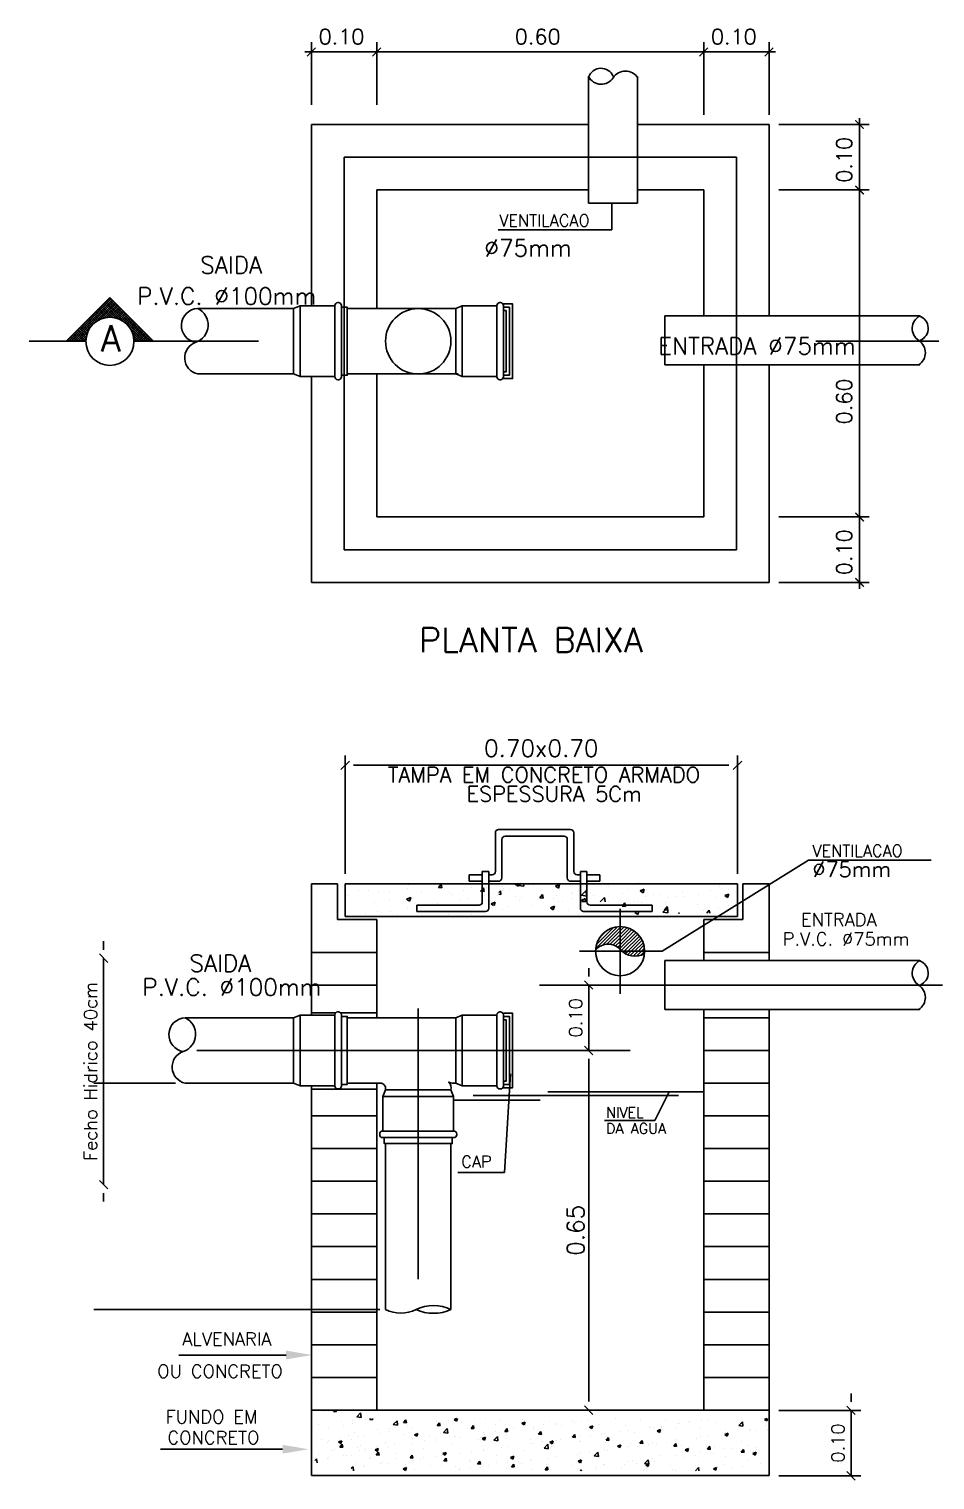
# Model space of a CAD drawing. Header units: millimetres. Extents: x -1292 to 2253, y 326 to 453.
# Drawn here: x 2216.231 to 2217.617, y 365.489 to 367.708 of the extents above; entities that cross this region are included whole.
import ezdxf
from ezdxf.enums import TextEntityAlignment as Align

# ---------------------------------------------------------------- set-up
doc = ezdxf.new("R2010")
doc.units = ezdxf.units.MM
doc.header["$LTSCALE"] = 0.5
doc.linetypes.add('CENTER2', pattern=[28.575, 19.05, -3.175, 3.175, -3.175])
doc.linetypes.add('HIDDEN', pattern=[9.525, 6.35, -3.175])
for name, color, linetype in [('A-LAYOUT', 7, 'Continuous'), ('DETALLHES_CAIXAS', 6, 'Continuous'), ('TXT_1', 2, 'Continuous'), ('TXT_2', 6, 'Continuous')]:
    doc.layers.add(name, color=color, linetype=linetype)
doc.styles.add('ADITIVOCAD', font='ROMANS.shx')
doc.styles.add('ROMANS', font='romans')

# ---------------------------------------------------------------- blocks, each defined once
blk = doc.blocks.new('*X19')
at = {"color": 0}
for p, q in [((189.809, 137.783), (190.139, 138.114)), ((189.823, 137.85), (190.072, 138.1)), ((189.872, 137.952), (189.97, 138.051)), ((189.912, 137.834), (190.181, 138.103)), ((189.98, 137.849), (190.181, 138.05)), ((190.031, 137.847), (190.181, 137.997)), ((190.181, 138.103), (190.194, 138.116)), ((190.181, 138.05), (190.242, 138.111)), ((190.181, 137.997), (190.286, 138.101)), ((190.181, 137.944), (190.325, 138.087)), ((190.181, 137.891), (190.361, 138.07)), ((190.181, 137.838), (190.394, 138.05)), ((190.181, 137.785), (190.424, 138.027)), ((190.198, 137.749), (190.451, 138.001)), ((190.074, 137.837), (190.181, 137.944)), ((190.112, 137.821), (190.181, 137.891)), ((190.144, 137.801), (190.181, 137.838)), ((190.173, 137.776), (190.181, 137.785)), ((190.244, 137.741), (190.476, 137.973)), ((190.297, 137.741), (190.498, 137.942)), ((190.35, 137.741), (190.517, 137.908)), ((190.403, 137.741), (190.533, 137.871)), ((190.456, 137.741), (190.545, 137.831)), ((190.509, 137.741), (190.554, 137.786)), ((190.227, 137.724), (190.244, 137.741)), ((190.259, 137.703), (190.297, 137.741)), ((190.295, 137.686), (190.35, 137.741)), ((190.335, 137.673), (190.403, 137.741)), ((190.38, 137.665), (190.456, 137.741)), ((190.433, 137.665), (190.509, 137.741)), ((190.5, 137.679), (190.556, 137.735))]:
    blk.add_line(p, q, dxfattribs=at)
blk = doc.blocks.new('*X20')
at = {"color": 0}
for p, q in [((101.59, 65.457), (101.923, 65.79)), ((101.608, 65.457), (101.932, 65.781)), ((102.251, 65.457), (101.919, 65.789)), ((101.626, 65.457), (101.941, 65.772)), ((101.643, 65.457), (101.95, 65.763)), ((101.661, 65.457), (101.958, 65.755)), ((101.851, 65.627), (101.804, 65.674)), ((101.864, 65.632), (101.813, 65.683)), ((101.878, 65.636), (101.822, 65.692)), ((101.892, 65.639), (101.831, 65.701)), ((101.908, 65.641), (101.84, 65.709)), ((101.847, 65.626), (101.967, 65.746)), ((101.925, 65.641), (101.848, 65.718)), ((101.944, 65.64), (101.857, 65.727)), ((101.966, 65.636), (101.866, 65.736)), ((101.874, 65.635), (101.976, 65.737)), ((101.993, 65.627), (101.875, 65.745)), ((102.035, 65.602), (101.884, 65.754)), ((102.198, 65.457), (101.893, 65.762)), ((101.897, 65.64), (101.985, 65.728)), ((102.216, 65.457), (101.901, 65.771)), ((102.233, 65.457), (101.91, 65.78)), ((101.916, 65.641), (101.994, 65.719)), ((101.933, 65.641), (102.003, 65.71)), ((101.949, 65.639), (102.011, 65.702)), ((101.964, 65.636), (102.02, 65.693)), ((101.978, 65.633), (102.029, 65.684)), ((101.991, 65.628), (102.038, 65.675)), ((101.744, 65.505), (101.689, 65.559)), ((101.748, 65.518), (101.698, 65.568)), ((101.753, 65.531), (101.707, 65.577)), ((101.759, 65.543), (101.716, 65.586)), ((101.765, 65.554), (101.725, 65.594)), ((101.772, 65.565), (101.733, 65.603)), ((101.78, 65.575), (101.742, 65.612)), ((101.788, 65.584), (101.751, 65.621)), ((101.797, 65.593), (101.76, 65.63)), ((101.807, 65.601), (101.769, 65.639)), ((101.817, 65.609), (101.778, 65.648)), ((101.827, 65.615), (101.787, 65.656)), ((101.839, 65.622), (101.795, 65.665)), ((102.003, 65.622), (102.047, 65.666)), ((102.015, 65.616), (102.056, 65.657)), ((102.025, 65.609), (102.065, 65.649)), ((102.036, 65.602), (102.073, 65.64)), ((102.045, 65.594), (102.082, 65.631)), ((102.054, 65.585), (102.091, 65.622)), ((102.062, 65.576), (102.1, 65.613)), ((102.18, 65.457), (102.067, 65.571)), ((102.07, 65.566), (102.109, 65.604)), ((102.077, 65.555), (102.118, 65.595)), ((102.084, 65.544), (102.126, 65.587)), ((102.09, 65.532), (102.135, 65.578)), ((102.095, 65.52), (102.144, 65.569)), ((102.099, 65.506), (102.153, 65.56)), ((101.597, 65.457), (101.592, 65.462)), ((101.615, 65.457), (101.601, 65.471)), ((101.632, 65.457), (101.61, 65.48)), ((101.65, 65.457), (101.619, 65.488)), ((101.668, 65.457), (101.627, 65.497)), ((101.685, 65.457), (101.636, 65.506)), ((101.703, 65.457), (101.645, 65.515)), ((101.721, 65.457), (101.654, 65.524)), ((101.737, 65.458), (101.663, 65.533)), ((101.738, 65.475), (101.672, 65.541)), ((101.679, 65.457), (101.753, 65.531)), ((101.74, 65.49), (101.68, 65.55)), ((101.696, 65.457), (101.744, 65.504)), ((101.714, 65.457), (101.739, 65.482)), ((101.732, 65.457), (101.737, 65.463)), ((102.163, 65.457), (102.092, 65.528)), ((102.145, 65.457), (102.1, 65.502)), ((102.102, 65.492), (102.162, 65.551)), ((102.127, 65.457), (102.104, 65.48)), ((102.105, 65.477), (102.171, 65.542)), ((102.106, 65.46), (102.179, 65.534)), ((102.109, 65.457), (102.106, 65.461)), ((102.121, 65.457), (102.188, 65.525)), ((102.138, 65.457), (102.197, 65.516)), ((102.156, 65.457), (102.206, 65.507)), ((102.174, 65.457), (102.215, 65.498)), ((102.191, 65.457), (102.224, 65.489)), ((102.209, 65.457), (102.232, 65.481)), ((102.227, 65.457), (102.241, 65.472)), ((102.244, 65.457), (102.25, 65.463))]:
    blk.add_line(p, q, dxfattribs=at)

msp = doc.modelspace()

# ---------------------------------------------------------------- linework, layer by layer
at = {"layer": 'A-LAYOUT', "linetype": 'ByBlock'}
for p, q in [((2216.663, 367.5918), (2216.663, 367.6878)), ((2216.763, 367.5918), (2216.763, 367.6878)), ((2216.763, 367.5918), (2216.763, 367.6878)), ((2217.263, 367.5768), (2217.263, 367.6878)), ((2217.263, 367.5768), (2217.263, 367.6878)), ((2217.363, 367.5768), (2217.363, 367.6878)), ((2216.653, 367.6728), (2216.773, 367.6728)), ((2216.753, 367.6728), (2217.273, 367.6728)), ((2217.253, 367.6728), (2217.373, 367.6728)), ((2217.378, 367.5618), (2217.5163, 367.5618)), ((2217.5013, 367.4518), (2217.5013, 367.5718)), ((2217.378, 367.4618), (2217.5163, 367.4618)), ((2217.378, 367.4618), (2217.5163, 367.4618)), ((2217.5013, 366.9518), (2217.5013, 367.4718)), ((2217.378, 366.9618), (2217.5163, 366.9618)), ((2217.378, 366.9618), (2217.5163, 366.9618)), ((2217.5013, 366.8518), (2217.5013, 366.9718)), ((2217.378, 366.8618), (2217.5163, 366.8618)), ((2216.7146, 366.4161), (2216.7146, 366.5971)), ((2217.3146, 366.4161), (2217.3146, 366.5971)), ((2216.7211, 366.5886), (2216.7081, 366.5756)), ((2216.7276, 366.5821), (2217.3016, 366.5821)), ((2217.3081, 366.5756), (2217.3211, 366.5886)), ((2216.3453, 366.3001), (2216.3453, 366.3131)), ((2216.3388, 366.2936), (2216.3518, 366.2806)), ((2216.3453, 365.9409), (2216.3453, 366.2871)), ((2217.0872, 366.2591), (2217.0872, 366.2721)), ((2217.1174, 366.2461), (2217.0722, 366.2461)), ((2217.0807, 366.2526), (2217.0937, 366.2396)), ((2217.0872, 366.1461), (2217.0872, 366.2461)), ((2217.0937, 366.1396), (2217.0807, 366.1526)), ((2217.0937, 366.1396), (2217.0807, 366.1526)), ((2217.0751, 366.1461), (2217.1022, 366.1461)), ((2217.0751, 366.1461), (2217.1022, 366.1461)), ((2217.0872, 366.1331), (2217.0872, 365.6091)), ((2217.0872, 366.1331), (2217.0872, 366.1201)), ((2216.4551, 366.0961), (2216.3303, 366.0961)), ((2216.3518, 365.9344), (2216.3388, 365.9474)), ((2216.3453, 365.9279), (2216.3453, 365.9149)), ((2216.7676, 365.7498), (2216.3303, 365.7498)), ((2217.4883, 365.6088), (2217.4883, 365.6218)), ((2217.0807, 365.6026), (2217.0937, 365.5896)), ((2217.4818, 365.6023), (2217.4948, 365.5893)), ((2217.0858, 365.5961), (2217.1022, 365.5961)), ((2217.3777, 365.5958), (2217.5033, 365.5958)), ((2217.4883, 365.4958), (2217.4883, 365.5958)), ((2217.3777, 365.4958), (2217.5033, 365.4958)), ((2217.4948, 365.4893), (2217.4818, 365.5023))]:
    msp.add_line(p, q, dxfattribs=at)
at = {"layer": 'A-LAYOUT'}
for p, q in [((2216.663, 367.6728), (2216.763, 367.6728)), ((2217.087, 367.4417), (2217.087, 367.6351)), ((2217.162, 367.4417), (2217.162, 367.6351)), ((2217.162, 367.4417), (2217.087, 367.4417)), ((2217.1225, 367.4417), (2217.1225, 367.4009)), ((2216.9486, 367.4008), (2217.1225, 367.4009)), ((2216.6459, 367.2845), (2216.6459, 367.1765)), ((2216.8938, 367.2845), (2216.8938, 367.1765)), ((2217.2035, 367.2693), (2217.5935, 367.2693)), ((2217.2035, 367.1943), (2217.2035, 367.2693)), ((2217.2035, 367.1943), (2217.5935, 367.1943)), ((2216.9444, 366.4787), (2216.9444, 366.4198)), ((2216.9494, 366.4837), (2217.0594, 366.4837)), ((2216.9544, 366.4687), (2216.9544, 366.4098)), ((2216.9594, 366.4737), (2217.0494, 366.4737)), ((2217.0544, 366.4687), (2217.0544, 366.4098)), ((2217.0644, 366.4787), (2217.0644, 366.4198)), ((2216.9244, 366.4198), (2216.9344, 366.4198)), ((2216.9244, 366.3735), (2216.9244, 366.4198)), ((2216.9344, 366.3635), (2216.9344, 366.4198)), ((2217.0744, 366.4198), (2217.0844, 366.4198)), ((2217.0744, 366.3635), (2217.0744, 366.4198)), ((2217.0844, 366.3735), (2217.0844, 366.4198)), ((2217.4235, 366.4371), (2217.1995, 366.2979)), ((2217.4235, 366.4371), (2217.611, 366.4371)), ((2216.7269, 366.4003), (2216.7269, 366.4003)), ((2216.7982, 366.4005), (2216.7982, 366.4005)), ((2216.8025, 366.3997), (2216.8025, 366.3997)), ((2216.8123, 366.3991), (2216.8123, 366.3991)), ((2216.8573, 366.3954), (2216.8617, 366.4005)), ((2216.8603, 366.397), (2216.8603, 366.397)), ((2216.8627, 366.3949), (2216.8617, 366.4005)), ((2216.9044, 366.4148), (2216.9244, 366.4148)), ((2216.9044, 366.4148), (2216.9044, 366.4048)), ((2216.9044, 366.4048), (2216.9244, 366.4048)), ((2216.9344, 366.4148), (2216.9394, 366.4148)), ((2216.9344, 366.4048), (2216.9494, 366.4048)), ((2216.9556, 366.3963), (2216.9556, 366.3963)), ((2216.9747, 366.4003), (2216.9782, 366.4016)), ((2216.9747, 366.4003), (2216.9792, 366.3973)), ((2216.9792, 366.3973), (2216.9807, 366.4016)), ((2216.9799, 366.3984), (2216.9831, 366.4016)), ((2216.9799, 366.3984), (2216.9879, 366.3971)), ((2216.9879, 366.3971), (2216.9874, 366.4016)), ((2217.0021, 366.3976), (2217.0021, 366.3976)), ((2217.0364, 366.3973), (2217.0427, 366.3997)), ((2217.0364, 366.3973), (2217.0409, 366.3942)), ((2217.0409, 366.3942), (2217.0427, 366.3997)), ((2217.0594, 366.4048), (2217.0744, 366.4048)), ((2217.0694, 366.4148), (2217.0744, 366.4148)), ((2217.1806, 366.4011), (2217.0799, 366.4011)), ((2217.0837, 366.4018), (2217.0837, 366.4018)), ((2217.0844, 366.4148), (2217.1044, 366.4148)), ((2217.0844, 366.4048), (2217.1044, 366.4048)), ((2217.1044, 366.4148), (2217.1044, 366.4048)), ((2217.1063, 366.4047), (2217.1063, 366.4047)), ((2217.1172, 366.3964), (2217.1172, 366.3964)), ((2217.164, 366.4031), (2217.164, 366.4031)), ((2217.1991, 366.4008), (2217.1991, 366.4008)), ((2217.287, 366.3962), (2217.287, 366.3962)), ((2216.719, 366.3824), (2216.719, 366.3824)), ((2216.7352, 366.391), (2216.7352, 366.391)), ((2216.75, 366.3907), (2216.75, 366.3907)), ((2216.7652, 366.3888), (2216.7652, 366.3888)), ((2216.7826, 366.3753), (2216.7826, 366.3753)), ((2216.7832, 366.389), (2216.7832, 366.389)), ((2216.8086, 366.3774), (2216.8149, 366.3798)), ((2216.8086, 366.3774), (2216.8131, 366.3744)), ((2216.8106, 366.3945), (2216.8106, 366.3945)), ((2216.8131, 366.3744), (2216.8149, 366.3798)), ((2216.8167, 366.3797), (2216.8167, 366.3797)), ((2216.8312, 366.387), (2216.8312, 366.387)), ((2216.8573, 366.3954), (2216.8627, 366.3949)), ((2216.8735, 366.3872), (2216.8735, 366.3872)), ((2216.8793, 366.3849), (2216.8793, 366.3849)), ((2216.8894, 366.3772), (2216.8894, 366.3772)), ((2216.896, 366.3902), (2216.896, 366.3902)), ((2216.9025, 366.3777), (2216.9025, 366.3777)), ((2216.9084, 366.395), (2216.9084, 366.395)), ((2216.9219, 366.3897), (2216.9262, 366.3949)), ((2216.9219, 366.3897), (2216.9273, 366.3892)), ((2216.9273, 366.3892), (2216.9262, 366.3949)), ((2216.9273, 366.3829), (2216.9273, 366.3829)), ((2216.9301, 366.3947), (2216.9301, 366.3947)), ((2216.9419, 366.3862), (2216.9419, 366.3862)), ((2216.948, 366.3834), (2216.948, 366.3834)), ((2216.9497, 366.3876), (2216.952, 366.3903)), ((2216.9497, 366.385), (2216.953, 366.3847)), ((2216.953, 366.3847), (2216.952, 366.3903)), ((2216.9559, 366.3913), (2216.9559, 366.3913)), ((2216.9564, 366.393), (2216.9564, 366.393)), ((2216.9656, 366.392), (2216.9656, 366.392)), ((2216.9754, 366.3809), (2216.9754, 366.3809)), ((2216.9811, 366.3752), (2216.9811, 366.3752)), ((2216.9846, 366.3799), (2216.9846, 366.3799)), ((2217.0122, 366.3795), (2217.0165, 366.3847)), ((2217.0122, 366.3795), (2217.0176, 366.3791)), ((2217.0137, 366.39), (2217.0137, 366.39)), ((2217.0176, 366.379), (2217.0165, 366.3847)), ((2217.0327, 366.3779), (2217.0327, 366.3779)), ((2217.0379, 366.3827), (2217.0379, 366.3827)), ((2217.0421, 366.3901), (2217.0421, 366.3901)), ((2217.0605, 366.3857), (2217.0605, 366.3857)), ((2217.0611, 366.378), (2217.0611, 366.378)), ((2217.0617, 366.388), (2217.0617, 366.388)), ((2217.0718, 366.3906), (2217.0718, 366.3906)), ((2217.0743, 366.3731), (2217.078, 366.3775)), ((2217.076, 366.3835), (2217.083, 366.3908)), ((2217.076, 366.3835), (2217.084, 366.3822)), ((2217.0767, 366.3739), (2217.0811, 366.379)), ((2217.0788, 366.3731), (2217.078, 366.3775)), ((2217.0807, 366.3759), (2217.0807, 366.3759)), ((2217.0821, 366.3734), (2217.0811, 366.379)), ((2217.084, 366.3822), (2217.083, 366.3908)), ((2217.0901, 366.3881), (2217.0901, 366.3881)), ((2217.0941, 366.3828), (2217.0941, 366.3828)), ((2217.1048, 366.3731), (2217.1114, 366.38)), ((2217.1091, 366.376), (2217.1091, 366.376)), ((2217.1122, 366.3731), (2217.1114, 366.38)), ((2217.1382, 366.386), (2217.1382, 366.386)), ((2217.1466, 366.3918), (2217.1466, 366.3918)), ((2217.1572, 366.3739), (2217.1572, 366.3739)), ((2217.1658, 366.39), (2217.1721, 366.3925)), ((2217.1658, 366.39), (2217.1702, 366.387)), ((2217.1702, 366.387), (2217.1721, 366.3925)), ((2217.1735, 366.3812), (2217.1735, 366.3812)), ((2217.1862, 366.384), (2217.1862, 366.384)), ((2217.196, 366.3842), (2217.196, 366.3842)), ((2217.2091, 366.3795), (2217.2091, 366.3795)), ((2217.2207, 366.3811), (2217.2207, 366.3811)), ((2217.2301, 366.3887), (2217.2301, 366.3887)), ((2217.2343, 366.382), (2217.2343, 366.382)), ((2217.2545, 366.3853), (2217.2545, 366.3853)), ((2217.2731, 366.3901), (2217.2731, 366.3901)), ((2217.2823, 366.3799), (2217.2823, 366.3799)), ((2217.2951, 366.3828), (2217.3014, 366.3853)), ((2217.2951, 366.3828), (2217.2996, 366.3798)), ((2217.2996, 366.3798), (2217.3014, 366.3852)), ((2217.3013, 366.392), (2217.3013, 366.392)), ((2216.7179, 366.3525), (2216.7179, 366.3525)), ((2216.7463, 366.3553), (2216.7463, 366.3553)), ((2216.7601, 366.3723), (2216.7601, 366.3723)), ((2216.7641, 366.3588), (2216.7641, 366.3588)), ((2216.7844, 366.3592), (2216.7844, 366.3592)), ((2216.7944, 366.3533), (2216.7944, 366.3533)), ((2216.8095, 366.3646), (2216.8095, 366.3646)), ((2216.8244, 366.3585), (2216.8244, 366.3685)), ((2216.8244, 366.3685), (2216.9194, 366.3685)), ((2216.8244, 366.3585), (2216.9294, 366.3585)), ((2216.8369, 366.3682), (2216.8369, 366.3682)), ((2216.8498, 366.3517), (2216.8498, 366.3517)), ((2216.8563, 366.3713), (2216.8563, 366.3713)), ((2216.8724, 366.3547), (2216.8724, 366.3547)), ((2216.9065, 366.3592), (2216.9065, 366.3592)), ((2216.9081, 366.3546), (2216.9081, 366.3546)), ((2216.9379, 366.3702), (2216.9442, 366.3726)), ((2216.9379, 366.3702), (2216.9413, 366.3679)), ((2216.9427, 366.3679), (2216.9442, 366.3726)), ((2216.9548, 366.3613), (2216.9548, 366.3613)), ((2216.9633, 366.3667), (2216.9633, 366.3667)), ((2217.001, 366.3676), (2217.001, 366.3676)), ((2217.0285, 366.3641), (2217.0348, 366.3665)), ((2217.0285, 366.3641), (2217.0329, 366.3611)), ((2217.0329, 366.3611), (2217.0348, 366.3665)), ((2217.0416, 366.3738), (2217.0416, 366.3738)), ((2217.0465, 366.3734), (2217.0465, 366.3734)), ((2217.0568, 366.3606), (2217.0568, 366.3606)), ((2217.0709, 366.3547), (2217.0709, 366.3547)), ((2217.0767, 366.3739), (2217.0821, 366.3734)), ((2217.0794, 366.3585), (2217.1844, 366.3585)), ((2217.0894, 366.3685), (2217.1844, 366.3685)), ((2217.1167, 366.3737), (2217.1167, 366.3737)), ((2217.1382, 366.3667), (2217.1425, 366.3719)), ((2217.1382, 366.3667), (2217.1435, 366.3663)), ((2217.1383, 366.3565), (2217.1383, 366.3565)), ((2217.1436, 366.3662), (2217.1425, 366.3719)), ((2217.1578, 366.3569), (2217.1633, 366.359)), ((2217.1578, 366.3569), (2217.1623, 366.3539)), ((2217.1623, 366.3538), (2217.164, 366.359)), ((2217.1629, 366.3732), (2217.1629, 366.3732)), ((2217.1682, 366.3721), (2217.1682, 366.3721)), ((2217.1844, 366.3585), (2217.1844, 366.3685)), ((2217.2004, 366.3578), (2217.2074, 366.3651)), ((2217.2004, 366.3578), (2217.2084, 366.3566)), ((2217.2027, 366.3611), (2217.2071, 366.3662)), ((2217.2027, 366.3611), (2217.2081, 366.3606)), ((2217.2052, 366.3719), (2217.2052, 366.3719)), ((2217.2081, 366.3606), (2217.2071, 366.3662)), ((2217.2084, 366.3566), (2217.2074, 366.3651)), ((2217.2246, 366.3558), (2217.2258, 366.3562)), ((2217.2256, 366.3558), (2217.2258, 366.3562)), ((2217.2533, 366.3699), (2217.2533, 366.3699)), ((2217.2633, 366.3607), (2217.2633, 366.3607)), ((2217.2676, 366.3558), (2217.2716, 366.3606)), ((2217.2725, 366.3558), (2217.2716, 366.3606)), ((2217.2858, 366.3636), (2217.2858, 366.3636)), ((2217.3002, 366.3621), (2217.3002, 366.3621)), ((2217.3013, 366.3678), (2217.3013, 366.3678)), ((2216.7386, 366.3505), (2216.7393, 366.3508)), ((2216.7392, 366.3505), (2216.7393, 366.3508)), ((2216.8424, 366.3513), (2216.8424, 366.3513)), ((2217.0043, 366.3516), (2217.0043, 366.3516)), ((2217.1706, 366.3511), (2217.0799, 366.3511)), ((2217.2035, 366.2836), (2217.5935, 366.2836)), ((2217.2035, 366.2086), (2217.2035, 366.2836)), ((2216.6459, 366.2001), (2216.6459, 366.0921)), ((2216.663, 366.2035), (2216.7, 366.2035)), ((2216.8938, 366.2001), (2216.8938, 366.0921)), ((2217.2035, 366.2086), (2217.5935, 366.2086)), ((2216.9583, 365.9596), (2216.9674, 366.1103)), ((2216.8804, 366.0758), (2216.7724, 366.0758)), ((2216.8804, 366.07), (2217.0131, 366.07)), ((2216.9103, 366.0774), (2217.2246, 366.0774)), ((2217.0245, 366.0829), (2217.263, 366.0829)), ((2217.1881, 366.0389), (2217.2104, 366.0829)), ((2217.1112, 366.0389), (2217.1881, 366.0389)), ((2216.7764, 366.0038), (2216.7764, 365.7501)), ((2216.8764, 365.9608), (2216.8764, 366.0038)), ((2216.8764, 365.9608), (2216.8764, 365.7501)), ((2216.887, 365.9596), (2216.9583, 365.9596)), ((2216.4605, 365.6804), (2216.6244, 365.6804)), ((2216.6812, 365.5938), (2216.6812, 365.5938)), ((2216.6898, 365.5939), (2216.6898, 365.5939)), ((2216.6967, 365.5939), (2216.698, 365.5955)), ((2216.6967, 365.5939), (2216.701, 365.5935)), ((2216.701, 365.5935), (2216.7006, 365.5955)), ((2216.7086, 365.5783), (2216.7086, 365.5783)), ((2216.7266, 365.5807), (2216.7266, 365.5807)), ((2216.7327, 365.5861), (2216.7383, 365.5919)), ((2216.7327, 365.5861), (2216.7391, 365.5851)), ((2216.7369, 365.5817), (2216.7369, 365.5817)), ((2216.7391, 365.585), (2216.7383, 365.5919)), ((2216.7455, 365.5818), (2216.7455, 365.5818)), ((2216.7523, 365.5818), (2216.7536, 365.5834)), ((2216.7523, 365.5818), (2216.7566, 365.5814)), ((2216.7566, 365.5814), (2216.7563, 365.5834)), ((2216.7883, 365.574), (2216.794, 365.5798)), ((2216.7948, 365.573), (2216.794, 365.5798)), ((2216.804, 365.5773), (2216.8074, 365.5814)), ((2216.804, 365.5773), (2216.8083, 365.5769)), ((2216.8083, 365.5769), (2216.8074, 365.5814)), ((2216.855, 365.5782), (2216.855, 365.5782)), ((2216.8556, 365.5728), (2216.8591, 365.5769)), ((2216.8599, 365.5724), (2216.8591, 365.5769)), ((2216.873, 365.5805), (2216.873, 365.5805)), ((2216.8814, 365.5818), (2216.8854, 365.5834)), ((2216.8814, 365.5818), (2216.885, 365.5794)), ((2216.885, 365.5794), (2216.8863, 365.5834)), ((2216.8923, 365.578), (2216.8923, 365.578)), ((2216.9122, 365.583), (2216.9122, 365.583)), ((2216.9287, 365.5826), (2216.9287, 365.5826)), ((2216.9506, 365.5814), (2216.9506, 365.5814)), ((2216.9849, 365.5761), (2216.9899, 365.578)), ((2216.9849, 365.5761), (2216.9884, 365.5737)), ((2216.9858, 365.582), (2216.9858, 365.582)), ((2216.9884, 365.5736), (2216.9899, 365.578)), ((2216.9891, 365.5798), (2216.9891, 365.5798)), ((2217.0275, 365.5782), (2217.0275, 365.5782)), ((2217.0356, 365.576), (2217.0356, 365.576)), ((2217.0629, 365.5796), (2217.0629, 365.5796)), ((2217.0659, 365.5765), (2217.0659, 365.5765)), ((2217.0759, 365.5791), (2217.0759, 365.5791)), ((2217.0871, 365.5806), (2217.0871, 365.5806)), ((2217.1276, 365.583), (2217.1276, 365.583)), ((2217.166, 365.5813), (2217.166, 365.5813)), ((2217.2045, 365.5797), (2217.2045, 365.5797)), ((2217.2227, 365.5753), (2217.2227, 365.5753)), ((2217.2405, 365.577), (2217.2405, 365.577)), ((2217.2429, 365.5781), (2217.2429, 365.5781)), ((2217.2591, 365.5799), (2217.2591, 365.5799)), ((2217.2709, 365.5811), (2217.2709, 365.5811)), ((2217.2814, 365.5765), (2217.2814, 365.5765)), ((2217.3167, 365.5726), (2217.3223, 365.5784)), ((2217.3231, 365.5716), (2217.3223, 365.5784)), ((2217.3558, 365.582), (2217.3593, 365.5834)), ((2217.3558, 365.582), (2217.3593, 365.5796)), ((2217.3594, 365.5796), (2217.3606, 365.5834)), ((2217.362, 365.5817), (2217.3634, 365.5834)), ((2217.362, 365.5817), (2217.3641, 365.5816)), ((2216.6733, 365.5747), (2216.6733, 365.5747)), ((2216.6889, 365.5699), (2216.6889, 365.5699)), ((2216.7117, 365.5731), (2216.7117, 365.5731)), ((2216.7202, 365.558), (2216.7202, 365.558)), ((2216.7259, 365.575), (2216.7259, 365.575)), ((2216.7289, 365.5626), (2216.7289, 365.5626)), ((2216.7349, 365.5559), (2216.7349, 365.5559)), ((2216.7446, 365.5578), (2216.7446, 365.5578)), ((2216.7642, 365.5662), (2216.7642, 365.5662)), ((2216.7674, 365.561), (2216.7674, 365.561)), ((2216.7816, 365.5629), (2216.7816, 365.5629)), ((2216.7822, 365.5686), (2216.7822, 365.5686)), ((2216.7883, 365.574), (2216.7948, 365.573)), ((2216.8058, 365.5594), (2216.8058, 365.5594)), ((2216.8095, 365.5722), (2216.8095, 365.5722)), ((2216.8179, 365.5675), (2216.8179, 365.5675)), ((2216.8179, 365.5531), (2216.8179, 365.5531)), ((2216.8209, 365.5586), (2216.8259, 365.5606)), ((2216.8209, 365.5586), (2216.8245, 365.5562)), ((2216.8245, 365.5562), (2216.8259, 365.5605)), ((2216.8442, 365.5577), (2216.8442, 365.5577)), ((2216.8553, 365.5729), (2216.8553, 365.5729)), ((2216.8556, 365.5728), (2216.8599, 365.5724)), ((2216.8599, 365.5604), (2216.8599, 365.5604)), ((2216.8652, 365.562), (2216.8708, 365.5679)), ((2216.8652, 365.562), (2216.8716, 365.561)), ((2216.8716, 365.561), (2216.8708, 365.5679)), ((2216.8813, 365.5557), (2216.8813, 365.5557)), ((2216.8827, 365.5561), (2216.8827, 365.5561)), ((2216.8914, 365.554), (2216.8914, 365.554)), ((2216.9019, 365.5676), (2216.9019, 365.5676)), ((2216.9073, 365.5682), (2216.9107, 365.5724)), ((2216.9073, 365.5682), (2216.9116, 365.5679)), ((2216.9116, 365.5679), (2216.9107, 365.5724)), ((2216.9211, 365.5545), (2216.9211, 365.5545)), ((2216.9244, 365.5529), (2216.9294, 365.5548)), ((2216.9268, 365.5617), (2216.9268, 365.5617)), ((2216.9278, 365.5586), (2216.9278, 365.5586)), ((2216.9279, 365.5504), (2216.9294, 365.5548)), ((2216.942, 365.5501), (2216.9476, 365.556)), ((2216.9439, 365.5748), (2216.9439, 365.5748)), ((2216.9448, 365.5641), (2216.9448, 365.5641)), ((2216.9484, 365.5491), (2216.9476, 365.556)), ((2216.9589, 365.5637), (2216.9624, 365.5679)), ((2216.9589, 365.5637), (2216.9632, 365.5634)), ((2216.9611, 365.559), (2216.9611, 365.559)), ((2216.9632, 365.5633), (2216.9624, 365.5679)), ((2216.9652, 365.564), (2216.9652, 365.564)), ((2216.9721, 365.5677), (2216.9721, 365.5677)), ((2217.0021, 365.5691), (2217.0021, 365.5691)), ((2217.0031, 365.5662), (2217.0031, 365.5662)), ((2217.0105, 365.5592), (2217.014, 365.5633)), ((2217.0105, 365.5592), (2217.0148, 365.5588)), ((2217.0149, 365.5588), (2217.014, 365.5633)), ((2217.0176, 365.5737), (2217.0176, 365.5737)), ((2217.0385, 365.5737), (2217.0385, 365.5737)), ((2217.0451, 365.5734), (2217.0451, 365.5734)), ((2217.0622, 365.5547), (2217.0657, 365.5588)), ((2217.0622, 365.5547), (2217.0665, 365.5543)), ((2217.0665, 365.5543), (2217.0657, 365.5588)), ((2217.075, 365.5551), (2217.075, 365.5551)), ((2217.0883, 365.5703), (2217.0934, 365.5722)), ((2217.0883, 365.5703), (2217.0919, 365.5679)), ((2217.0894, 365.5572), (2217.0894, 365.5572)), ((2217.0919, 365.5679), (2217.0934, 365.5722)), ((2217.1044, 365.5749), (2217.1044, 365.5749)), ((2217.1074, 365.5596), (2217.1074, 365.5596)), ((2217.112, 365.5602), (2217.112, 365.5602)), ((2217.1138, 365.5502), (2217.1173, 365.5543)), ((2217.1146, 365.5554), (2217.1146, 365.5554)), ((2217.1181, 365.5498), (2217.1173, 365.5543)), ((2217.1347, 365.5632), (2217.1347, 365.5632)), ((2217.1428, 365.5733), (2217.1428, 365.5733)), ((2217.1484, 365.5648), (2217.1484, 365.5648)), ((2217.1566, 365.5626), (2217.1566, 365.5626)), ((2217.1802, 365.5692), (2217.1802, 365.5692)), ((2217.1812, 365.5717), (2217.1812, 365.5717)), ((2217.1858, 365.5702), (2217.1858, 365.5702)), ((2217.1918, 365.5645), (2217.1968, 365.5665)), ((2217.1918, 365.5645), (2217.1954, 365.5621)), ((2217.1954, 365.5621), (2217.1968, 365.5665)), ((2217.1982, 365.5715), (2217.1982, 365.5715)), ((2217.1985, 365.5698), (2217.1985, 365.5698)), ((2217.2197, 365.57), (2217.2197, 365.57)), ((2217.2255, 365.5751), (2217.2255, 365.5751)), ((2217.2581, 365.5684), (2217.2581, 365.5684)), ((2217.2582, 365.5559), (2217.2582, 365.5559)), ((2217.27, 365.5551), (2217.27, 365.5551)), ((2217.2953, 365.5588), (2217.3003, 365.5607)), ((2217.2953, 365.5588), (2217.2989, 365.5564)), ((2217.2956, 365.5613), (2217.2956, 365.5613)), ((2217.2965, 365.5668), (2217.2965, 365.5668)), ((2217.2973, 365.5587), (2217.2973, 365.5587)), ((2217.2989, 365.5563), (2217.3003, 365.5607)), ((2217.3167, 365.5726), (2217.3231, 365.5716)), ((2217.3198, 365.5748), (2217.3198, 365.5748)), ((2217.3326, 365.5664), (2217.3326, 365.5664)), ((2217.335, 365.5652), (2217.335, 365.5652)), ((2217.3427, 365.5647), (2217.3427, 365.5647)), ((2217.3582, 365.5732), (2217.3582, 365.5732)), ((2217.3608, 365.567), (2217.3608, 365.567)), ((2217.3635, 365.5557), (2217.3635, 365.5557)), ((2216.4321, 365.5363), (2216.619, 365.5363)), ((2216.6782, 365.5508), (2216.6782, 365.5508)), ((2216.6881, 365.546), (2216.6881, 365.546)), ((2216.6896, 365.5499), (2216.6896, 365.5499)), ((2216.6955, 365.535), (2216.6955, 365.535)), ((2216.6977, 365.5363), (2216.6977, 365.5363)), ((2216.7047, 365.5475), (2216.7098, 365.5494)), ((2216.7047, 365.5475), (2216.7083, 365.5451)), ((2216.7067, 365.5397), (2216.7101, 365.5439)), ((2216.7067, 365.5397), (2216.711, 365.5394)), ((2216.7076, 365.5523), (2216.7076, 365.5523)), ((2216.7083, 365.5451), (2216.7098, 365.5494)), ((2216.711, 365.5393), (2216.7101, 365.5439)), ((2216.725, 365.551), (2216.725, 365.551)), ((2216.7339, 365.5387), (2216.7339, 365.5387)), ((2216.7361, 365.5347), (2216.7361, 365.5347)), ((2216.7375, 365.5422), (2216.7375, 365.5422)), ((2216.7437, 365.5339), (2216.7437, 365.5339)), ((2216.7453, 365.5378), (2216.7453, 365.5378)), ((2216.7604, 365.5354), (2216.7654, 365.5373)), ((2216.7604, 365.5354), (2216.764, 365.533)), ((2216.7623, 365.5276), (2216.7658, 365.5318)), ((2216.7633, 365.5402), (2216.7633, 365.5402)), ((2216.764, 365.533), (2216.7654, 365.5373)), ((2216.7666, 365.5273), (2216.7658, 365.5318)), ((2216.7759, 365.5459), (2216.7759, 365.5459)), ((2216.7807, 365.5389), (2216.7807, 365.5389)), ((2216.7906, 365.5438), (2216.7906, 365.5438)), ((2216.8171, 365.5435), (2216.8171, 365.5435)), ((2216.8351, 365.5373), (2216.8351, 365.5373)), ((2216.836, 365.5498), (2216.836, 365.5498)), ((2216.8541, 365.5521), (2216.8541, 365.5521)), ((2216.8545, 365.5489), (2216.8545, 365.5489)), ((2216.8639, 365.5296), (2216.8689, 365.5316)), ((2216.8674, 365.5272), (2216.8689, 365.5316)), ((2216.8771, 365.5445), (2216.8771, 365.5445)), ((2216.9079, 365.5333), (2216.9079, 365.5333)), ((2216.9191, 365.5518), (2216.9191, 365.5518)), ((2216.9244, 365.5529), (2216.9279, 365.5504)), ((2216.9259, 365.5357), (2216.9259, 365.5357)), ((2216.9269, 365.5347), (2216.9269, 365.5347)), ((2216.942, 365.5501), (2216.9484, 365.5491)), ((2216.9532, 365.5393), (2216.9532, 365.5393)), ((2216.9595, 365.5529), (2216.9595, 365.5529)), ((2216.9643, 365.5401), (2216.9643, 365.5401)), ((2216.9886, 365.5338), (2216.9886, 365.5338)), ((2216.998, 365.5512), (2216.998, 365.5512)), ((2216.9986, 365.5453), (2216.9986, 365.5453)), ((2217.0013, 365.5451), (2217.0013, 365.5451)), ((2217.0167, 365.5476), (2217.0167, 365.5476)), ((2217.0189, 365.5382), (2217.0245, 365.5441)), ((2217.0189, 365.5382), (2217.0253, 365.5372)), ((2217.0253, 365.5372), (2217.0245, 365.544)), ((2217.0278, 365.5471), (2217.0329, 365.549)), ((2217.0278, 365.5471), (2217.0314, 365.5447)), ((2217.0306, 365.541), (2217.0306, 365.541)), ((2217.0314, 365.5447), (2217.0329, 365.549)), ((2217.0364, 365.5496), (2217.0364, 365.5496)), ((2217.0376, 365.5497), (2217.0376, 365.5497)), ((2217.0439, 365.5512), (2217.0439, 365.5512)), ((2217.0726, 365.5482), (2217.0726, 365.5482)), ((2217.0742, 365.5312), (2217.0742, 365.5312)), ((2217.0749, 365.548), (2217.0749, 365.548)), ((2217.0885, 365.5312), (2217.0885, 365.5312)), ((2217.0957, 365.5263), (2217.1013, 365.5321)), ((2217.1021, 365.5253), (2217.1013, 365.5321)), ((2217.1111, 365.5362), (2217.1111, 365.5362)), ((2217.1133, 365.5464), (2217.1133, 365.5464)), ((2217.1138, 365.5502), (2217.1181, 365.5498)), ((2217.1157, 365.5348), (2217.1157, 365.5348)), ((2217.1313, 365.5413), (2217.1363, 365.5433)), ((2217.1313, 365.5413), (2217.1349, 365.5389)), ((2217.1349, 365.5389), (2217.1364, 365.5432)), ((2217.1475, 365.5408), (2217.1475, 365.5408)), ((2217.1517, 365.5447), (2217.1517, 365.5447)), ((2217.1612, 365.5408), (2217.1612, 365.5408)), ((2217.1655, 365.5457), (2217.1689, 365.5498)), ((2217.1655, 365.5457), (2217.1698, 365.5453)), ((2217.1698, 365.5453), (2217.1689, 365.5498)), ((2217.1792, 365.5431), (2217.1792, 365.5431)), ((2217.1849, 365.5462), (2217.1849, 365.5462)), ((2217.1902, 365.5431), (2217.1902, 365.5431)), ((2217.2065, 365.5467), (2217.2065, 365.5467)), ((2217.2171, 365.5411), (2217.2206, 365.5453)), ((2217.2171, 365.5411), (2217.2214, 365.5408)), ((2217.2214, 365.5407), (2217.2206, 365.5453)), ((2217.2219, 365.5513), (2217.2219, 365.5513)), ((2217.2286, 365.5415), (2217.2286, 365.5415)), ((2217.2348, 365.5356), (2217.2398, 365.5375)), ((2217.2348, 365.5356), (2217.2384, 365.5331)), ((2217.2376, 365.5341), (2217.2376, 365.5341)), ((2217.2384, 365.5331), (2217.2398, 365.5375)), ((2217.252, 365.5527), (2217.252, 365.5527)), ((2217.2574, 365.532), (2217.2574, 365.532)), ((2217.267, 365.5399), (2217.267, 365.5399)), ((2217.2688, 365.5366), (2217.2722, 365.5408)), ((2217.2688, 365.5366), (2217.2731, 365.5362)), ((2217.2731, 365.5362), (2217.2722, 365.5407)), ((2217.2796, 365.5413), (2217.2796, 365.5413)), ((2217.2947, 365.5373), (2217.2947, 365.5373)), ((2217.3055, 365.5382), (2217.3055, 365.5382)), ((2217.3204, 365.5321), (2217.3239, 365.5362)), ((2217.3204, 365.5321), (2217.3247, 365.5317)), ((2217.3215, 365.5485), (2217.3215, 365.5485)), ((2217.3238, 365.5363), (2217.3238, 365.5363)), ((2217.3247, 365.5317), (2217.3239, 365.5362)), ((2217.3317, 365.5424), (2217.3317, 365.5424)), ((2217.3382, 365.5298), (2217.3433, 365.5317)), ((2217.3388, 365.5327), (2217.3388, 365.5327)), ((2217.3418, 365.5386), (2217.3418, 365.5386)), ((2217.3418, 365.5274), (2217.3433, 365.5317)), ((2217.3439, 365.5366), (2217.3439, 365.5366)), ((2216.6684, 365.5191), (2216.671, 365.5218)), ((2216.6707, 365.5215), (2216.6707, 365.5215)), ((2216.6717, 365.5155), (2216.671, 365.5217)), ((2216.6744, 365.5282), (2216.6744, 365.5282)), ((2216.6872, 365.522), (2216.6872, 365.522)), ((2216.6887, 365.5239), (2216.6887, 365.5239)), ((2216.7129, 365.5266), (2216.7129, 365.5266)), ((2216.716, 365.5275), (2216.716, 365.5275)), ((2216.7241, 365.507), (2216.7267, 365.5097)), ((2216.7242, 365.5271), (2216.7242, 365.5271)), ((2216.7263, 365.5094), (2216.7263, 365.5094)), ((2216.7274, 365.5034), (2216.7267, 365.5097)), ((2216.7301, 365.5161), (2216.7301, 365.5161)), ((2216.7428, 365.5099), (2216.7428, 365.5099)), ((2216.7444, 365.5118), (2216.7444, 365.5118)), ((2216.7512, 365.5229), (2216.7512, 365.5229)), ((2216.7533, 365.5242), (2216.7533, 365.5242)), ((2216.7623, 365.5276), (2216.7666, 365.5273)), ((2216.7685, 365.5145), (2216.7685, 365.5145)), ((2216.7716, 365.5154), (2216.7716, 365.5154)), ((2216.7798, 365.515), (2216.7798, 365.515)), ((2216.7918, 365.5226), (2216.7918, 365.5226)), ((2216.7931, 365.5301), (2216.7931, 365.5301)), ((2216.807, 365.5129), (2216.807, 365.5129)), ((2216.814, 365.5231), (2216.8174, 365.5273)), ((2216.814, 365.5231), (2216.8183, 365.5227)), ((2216.8162, 365.5196), (2216.8162, 365.5196)), ((2216.8171, 365.5214), (2216.8171, 365.5214)), ((2216.8183, 365.5227), (2216.8174, 365.5272)), ((2216.8302, 365.5209), (2216.8302, 365.5209)), ((2216.8351, 365.5237), (2216.8351, 365.5237)), ((2216.8454, 365.5113), (2216.8454, 365.5113)), ((2216.8536, 365.525), (2216.8536, 365.525)), ((2216.8624, 365.5273), (2216.8624, 365.5273)), ((2216.8626, 365.5121), (2216.8626, 365.5121)), ((2216.8639, 365.5296), (2216.8674, 365.5272)), ((2216.8656, 365.5186), (2216.8691, 365.5227)), ((2216.8656, 365.5186), (2216.8699, 365.5182)), ((2216.8687, 365.5193), (2216.8687, 365.5193)), ((2216.8699, 365.5182), (2216.8691, 365.5227)), ((2216.8838, 365.5096), (2216.8838, 365.5096)), ((2216.8905, 365.53), (2216.8905, 365.53)), ((2216.9046, 365.5194), (2216.9046, 365.5194)), ((2216.9071, 365.5177), (2216.9071, 365.5177)), ((2216.9172, 365.5141), (2216.9207, 365.5182)), ((2216.9172, 365.5141), (2216.9215, 365.5137)), ((2216.9216, 365.5137), (2216.9207, 365.5182)), ((2216.926, 365.5107), (2216.926, 365.5107)), ((2216.9342, 365.5109), (2216.9342, 365.5109)), ((2216.9455, 365.5161), (2216.9455, 365.5161)), ((2216.9466, 365.5266), (2216.9466, 365.5266)), ((2216.9634, 365.5161), (2216.9634, 365.5161)), ((2216.9673, 365.5239), (2216.9724, 365.5258)), ((2216.9673, 365.5239), (2216.9709, 365.5214)), ((2216.9689, 365.5096), (2216.9724, 365.5137)), ((2216.9689, 365.5096), (2216.9732, 365.5092)), ((2216.9709, 365.5214), (2216.9724, 365.5258)), ((2216.9732, 365.5092), (2216.9724, 365.5137)), ((2216.9797, 365.5169), (2216.9797, 365.5169)), ((2216.984, 365.5144), (2216.984, 365.5144)), ((2216.9977, 365.5192), (2216.9977, 365.5192)), ((2217.0004, 365.5212), (2217.0004, 365.5212)), ((2217.0205, 365.5051), (2217.024, 365.5092)), ((2217.0224, 365.5128), (2217.0224, 365.5128)), ((2217.0248, 365.5047), (2217.024, 365.5092)), ((2217.025, 365.5228), (2217.025, 365.5228)), ((2217.0368, 365.5258), (2217.0368, 365.5258)), ((2217.0608, 365.5112), (2217.0608, 365.5112)), ((2217.0705, 365.5288), (2217.0705, 365.5288)), ((2217.0708, 365.5181), (2217.0758, 365.52)), ((2217.0708, 365.5181), (2217.0744, 365.5157)), ((2217.0744, 365.5157), (2217.0759, 365.52)), ((2217.0957, 365.5263), (2217.1021, 365.5253)), ((2217.0993, 365.5096), (2217.0993, 365.5096)), ((2217.1103, 365.5123), (2217.1103, 365.5123)), ((2217.1116, 365.5124), (2217.1116, 365.5124)), ((2217.1423, 365.5124), (2217.1423, 365.5124)), ((2217.1466, 365.5169), (2217.1466, 365.5169)), ((2217.1536, 365.5196), (2217.1536, 365.5196)), ((2217.1603, 365.5147), (2217.1603, 365.5147)), ((2217.1726, 365.5144), (2217.1782, 365.5202)), ((2217.1726, 365.5144), (2217.179, 365.5134)), ((2217.1743, 365.5123), (2217.1793, 365.5143)), ((2217.1743, 365.5123), (2217.1779, 365.5099)), ((2217.1779, 365.5099), (2217.1793, 365.5143)), ((2217.179, 365.5134), (2217.1782, 365.5202)), ((2217.184, 365.5223), (2217.184, 365.5223)), ((2217.1876, 365.5183), (2217.1876, 365.5183)), ((2217.1956, 365.5268), (2217.1956, 365.5268)), ((2217.2128, 365.511), (2217.2128, 365.511)), ((2217.221, 365.5273), (2217.221, 365.5273)), ((2217.233, 365.5243), (2217.233, 365.5243)), ((2217.2511, 365.5267), (2217.2511, 365.5267)), ((2217.2548, 365.5182), (2217.2548, 365.5182)), ((2217.2783, 365.5303), (2217.2783, 365.5303)), ((2217.2939, 365.5134), (2217.2939, 365.5134)), ((2217.2968, 365.5255), (2217.2968, 365.5255)), ((2217.3229, 365.5102), (2217.3229, 365.5102)), ((2217.3308, 365.5184), (2217.3308, 365.5184)), ((2217.3382, 365.5298), (2217.3418, 365.5274)), ((2217.3502, 365.5138), (2217.3502, 365.5138)), ((2216.8034, 365.5064), (2216.8084, 365.5083)), ((2216.8034, 365.5064), (2216.8069, 365.504)), ((2216.807, 365.504), (2216.8084, 365.5083)), ((2216.8206, 365.5049), (2216.8206, 365.5049)), ((2216.8889, 365.5049), (2216.8889, 365.5049)), ((2216.8897, 365.5061), (2216.8897, 365.5061)), ((2216.9069, 365.5073), (2216.9069, 365.5073)), ((2216.9223, 365.508), (2216.9223, 365.508)), ((2216.9607, 365.5064), (2216.9607, 365.5064)), ((2216.9991, 365.5048), (2216.9991, 365.5048)), ((2217.0205, 365.5051), (2217.0248, 365.5047)), ((2217.0696, 365.5052), (2217.0696, 365.5052)), ((2217.0733, 365.5072), (2217.0733, 365.5072)), ((2217.0746, 365.5034), (2217.0756, 365.5047)), ((2217.0759, 365.5034), (2217.0757, 365.5047)), ((2217.0968, 365.5064), (2217.0968, 365.5064)), ((2217.1377, 365.508), (2217.1377, 365.508)), ((2217.1708, 365.5038), (2217.1708, 365.5038)), ((2217.1761, 365.5063), (2217.1761, 365.5063)), ((2217.2146, 365.5047), (2217.2146, 365.5047)), ((2217.2201, 365.5034), (2217.2201, 365.5034)), ((2217.2503, 365.5034), (2217.255, 365.5083)), ((2217.2556, 365.5034), (2217.255, 365.5083)), ((2217.2565, 365.508), (2217.2565, 365.508)), ((2217.2778, 365.5066), (2217.2828, 365.5085)), ((2217.2778, 365.5066), (2217.2813, 365.5041)), ((2217.2813, 365.5041), (2217.2828, 365.5085)), ((2217.3049, 365.5079), (2217.3049, 365.5079))]:
    msp.add_line(p, q, dxfattribs=at)
at = {"layer": 'A-LAYOUT', "linetype": 'HIDDEN', "ltscale": 0.5}
for p, q in [((2216.713, 367.5118), (2216.713, 366.9118)), ((2217.313, 367.5118), (2216.713, 367.5118)), ((2217.313, 366.9118), (2217.313, 367.5118)), ((2216.713, 366.9118), (2217.313, 366.9118))]:
    msp.add_line(p, q, dxfattribs=at)
at = {"layer": 'A-LAYOUT', "linetype": 'CENTER2'}
for p, q in [((2217.1352, 366.3629), (2217.1352, 366.2329)), ((2217.0732, 366.2979), (2217.1995, 366.2979)), ((2217.012, 366.2461), (2217.628, 366.2461)), ((2216.8264, 365.7964), (2216.8264, 366.2102)), ((2216.4879, 366.1461), (2217.1504, 366.1461))]:
    msp.add_line(p, q, dxfattribs=at)
at = {"layer": 'A-LAYOUT', "linetype": 'ByBlock', "const_width": 0.00195}
for points in [[(2216.6695, 367.6793), (2216.6565, 367.6663)], [(2216.7695, 367.6793), (2216.7565, 367.6663)], [(2216.7565, 367.6663), (2216.7695, 367.6793)], [(2217.2565, 367.6663), (2217.2695, 367.6793)], [(2217.2695, 367.6793), (2217.2565, 367.6663)], [(2217.3565, 367.6663), (2217.3695, 367.6793)], [(2217.5078, 367.5553), (2217.4948, 367.5683)], [(2217.5078, 367.4553), (2217.4948, 367.4683)], [(2217.4948, 367.4683), (2217.5078, 367.4553)], [(2217.4948, 366.9683), (2217.5078, 366.9553)], [(2217.5078, 366.9553), (2217.4948, 366.9683)], [(2217.4948, 366.8683), (2217.5078, 366.8553)]]:
    msp.add_lwpolyline(points, dxfattribs=at)
at = {"layer": 'A-LAYOUT'}
for points in [[(2216.6989, 367.2845), (2216.6459, 367.2845), (2216.6358, 367.2805), (2216.6358, 367.1805), (2216.6459, 367.1765), (2216.6989, 367.1765)], [(2216.9468, 367.2845), (2216.8938, 367.2845), (2216.8837, 367.2805), (2216.8837, 367.1805), (2216.8938, 367.1765), (2216.9468, 367.1765)], [(2216.9568, 367.2875), (2216.9708, 367.2875), (2216.9708, 367.1735), (2216.9568, 367.1735)], [(2216.4891, 367.2805), (2216.6358, 367.2805)], [(2216.7089, 367.2825), (2216.7179, 367.2825), (2216.7179, 367.1785), (2216.7089, 367.1785)], [(2216.7179, 367.2805), (2216.8837, 367.2805)], [(2216.9568, 367.2825), (2216.9658, 367.2825), (2216.9658, 367.1785), (2216.9568, 367.1785)], [(2216.9568, 367.2775), (2216.9608, 367.2775), (2216.9608, 367.1835), (2216.9568, 367.1835)], [(2216.4891, 367.1805), (2216.6358, 367.1805)], [(2216.7179, 367.1805), (2216.8877, 367.1805)], [(2216.6989, 366.2001), (2216.6459, 366.2001), (2216.6358, 366.1961), (2216.6358, 366.0961), (2216.6459, 366.0921), (2216.6989, 366.0921)], [(2216.7089, 366.1981), (2216.7179, 366.1981), (2216.7179, 366.0941), (2216.7089, 366.0941)], [(2216.9468, 366.2001), (2216.8938, 366.2001), (2216.8837, 366.1961), (2216.8837, 366.0961), (2216.8938, 366.0921), (2216.9468, 366.0921)], [(2216.9568, 366.2031), (2216.9708, 366.2031), (2216.9708, 366.0891), (2216.9568, 366.0891)], [(2216.9568, 366.1981), (2216.9658, 366.1981), (2216.9658, 366.0941), (2216.9568, 366.0941)], [(2216.4701, 366.1961), (2216.6358, 366.1961)], [(2216.7179, 366.1961), (2216.8837, 366.1961)], [(2216.9568, 366.1931), (2216.9608, 366.1931), (2216.9608, 366.0991), (2216.9568, 366.0991)], [(2216.4701, 366.0961), (2216.6358, 366.0961)], [(2216.8804, 366.0228), (2216.8804, 366.0758), (2216.8764, 366.0859), (2216.7764, 366.0859), (2216.7724, 366.0758), (2216.7724, 366.0228)], [(2216.8784, 366.0128), (2216.8784, 366.0038), (2216.7744, 366.0038), (2216.7744, 366.0128)]]:
    msp.add_lwpolyline(points, dxfattribs=at)
for points in [[(2216.7034, 367.1717), (2216.7044, 367.1717, 0.414214), (2216.7089, 367.1762), (2216.7089, 367.2851, 0.414214), (2216.7044, 367.2896), (2216.7034, 367.2896, 0.414214), (2216.6989, 367.2851), (2216.6989, 367.1762, 0.414214)], [(2216.9513, 367.1717), (2216.9523, 367.1717, 0.414214), (2216.9568, 367.1762), (2216.9568, 367.2851, 0.414214), (2216.9523, 367.2896), (2216.9513, 367.2896, 0.414214), (2216.9468, 367.2851), (2216.9468, 367.1762, 0.414214)], [(2216.7034, 366.0872), (2216.7044, 366.0872, 0.414214), (2216.7089, 366.0917), (2216.7089, 366.2007, 0.414214), (2216.7044, 366.2052), (2216.7034, 366.2052, 0.414214), (2216.6989, 366.2007), (2216.6989, 366.0917, 0.414214)], [(2216.9513, 366.0872), (2216.9523, 366.0872, 0.414214), (2216.9568, 366.0917), (2216.9568, 366.2007, 0.414214), (2216.9523, 366.2052), (2216.9513, 366.2052, 0.414214), (2216.9468, 366.2007), (2216.9468, 366.0917, 0.414214)], [(2216.7676, 366.0183), (2216.7676, 366.0173, 0.414214), (2216.7721, 366.0128), (2216.881, 366.0128, 0.414214), (2216.8855, 366.0173), (2216.8855, 366.0183, 0.414214), (2216.881, 366.0228), (2216.7721, 366.0228, 0.414214)]]:
    msp.add_lwpolyline(points, format="xyb", close=True, dxfattribs=at)
for points in [[(2216.7764, 366.0859), (2216.7764, 366.0904, 0.193767), (2216.7701, 366.0961), (2216.7179, 366.0961)], [(2216.8764, 366.0859, 0.249457), (2216.8731, 366.0978, 0.160647), (2216.8837, 366.0961)]]:
    msp.add_lwpolyline(points, format="xyb", dxfattribs=at)
at = {"layer": 'A-LAYOUT', "linetype": 'HIDDEN'}
msp.add_circle((2216.8264, 367.2305), 0.05, dxfattribs=at)
at = {"layer": 'A-LAYOUT'}
msp.add_circle((2217.1352, 366.2979), 0.0375, dxfattribs=at)
for centre, radius, start, end in [((2217.106, 367.6277), 0.0202, 23.2479, 160.1992), ((2217.1433, 367.6212), 0.0224, 33.0699, 146.9301), ((2217.1063, 367.6453), 0.0218, 207.9019, 326.9301), ((2216.49, 367.2546), 0.0259, 91.971, 261.4768), ((2216.4772, 367.2553), 0.0279, 288.8635, 64.5843), ((2217.6037, 367.25), 0.0218, 117.9019, 236.9301), ((2217.5861, 367.2503), 0.0202, 293.2479, 70.1992), ((2216.4943, 367.2051), 0.0251, 108.8635, 258.1185), ((2217.5796, 367.213), 0.0224, 303.0699, 56.9301), ((2216.9494, 366.4787), 0.005, 90, 180), ((2216.9594, 366.4687), 0.005, 90, 180), ((2217.0494, 366.4687), 0.005, 0, 90), ((2217.0594, 366.4787), 0.005, 360, 90), ((2216.9394, 366.4198), 0.005, 270, 0), ((2217.0694, 366.4198), 0.005, 180, 270), ((2216.9494, 366.4098), 0.005, 270, 0), ((2217.0594, 366.4098), 0.005, 180, 270), ((2216.9194, 366.3735), 0.005, 270, 0), ((2216.9294, 366.3635), 0.005, 270, 0), ((2217.0794, 366.3635), 0.005, 180, 270), ((2217.0894, 366.3735), 0.005, 180, 270), ((2217.1169, 366.2842), 0.0246, 41.3765, 141.0385), ((2217.1578, 366.3202), 0.03, 221.3765, 299.4853), ((2217.6037, 366.2643), 0.0218, 117.9019, 236.9301), ((2217.5861, 366.2646), 0.0202, 293.2479, 70.1992), ((2217.5796, 366.2273), 0.0224, 303.0699, 56.9301), ((2216.471, 366.1701), 0.0259, 91.971, 261.4768), ((2216.4581, 366.1709), 0.0279, 288.8635, 64.5843), ((2216.4752, 366.1207), 0.0251, 108.8635, 258.1185), ((2216.8499, 365.6958), 0.0604, 63.9567, 116.3135), ((2216.7999, 365.7969), 0.0524, 243.3781, 296.3135), ((2216.8496, 365.8087), 0.0645, 245.7192, 294.551)]:
    msp.add_arc(centre, radius, start, end, dxfattribs=at)
for points in [[(2216.6244, 365.6738), (2216.6244, 365.6871), (2216.6644, 365.6804)], [(2216.619, 365.543), (2216.619, 365.5297), (2216.659, 365.5363)]]:
    msp.add_solid(points, dxfattribs=at)
at = {"layer": 'DETALLHES_CAIXAS'}
for p, q in [((2217.087, 367.5618), (2216.663, 367.5618)), ((2216.663, 367.5618), (2216.663, 367.2845)), ((2217.363, 367.5618), (2217.162, 367.5618)), ((2217.363, 367.2693), (2217.363, 367.5618)), ((2216.763, 367.4618), (2216.763, 367.2805)), ((2217.087, 367.4618), (2216.763, 367.4618)), ((2217.263, 367.4618), (2217.162, 367.4618)), ((2217.263, 367.2693), (2217.263, 367.4618)), ((2216.663, 367.1765), (2216.663, 366.8618)), ((2216.763, 367.1805), (2216.763, 366.9618)), ((2217.263, 366.9618), (2217.263, 367.1943)), ((2217.363, 366.8618), (2217.363, 367.1943)), ((2216.763, 366.9618), (2217.263, 366.9618)), ((2216.663, 366.8618), (2217.363, 366.8618)), ((2216.663, 366.4011), (2216.663, 366.2001)), ((2216.663, 366.4011), (2216.703, 366.4011)), ((2216.703, 366.4011), (2216.703, 366.3461)), ((2216.7146, 366.4011), (2217.1706, 366.4011)), ((2216.7146, 366.4011), (2216.7146, 366.3511)), ((2217.0899, 366.4011), (2217.3146, 366.4011)), ((2217.3146, 366.4011), (2217.3146, 366.3511)), ((2217.323, 366.401), (2217.363, 366.401)), ((2217.323, 366.3461), (2217.323, 366.401)), ((2217.363, 366.2836), (2217.363, 366.401)), ((2216.703, 366.3461), (2216.763, 366.3461)), ((2216.7146, 366.3511), (2217.1706, 366.3511)), ((2216.763, 366.3461), (2216.763, 366.1961)), ((2217.0799, 366.3511), (2217.3146, 366.3511)), ((2217.263, 366.2836), (2217.263, 366.3461)), ((2217.263, 366.3461), (2217.323, 366.3461)), ((2216.663, 366.2961), (2216.763, 366.2961)), ((2217.263, 366.2961), (2217.363, 366.2961)), ((2216.663, 366.2461), (2216.763, 366.2461)), ((2216.7079, 366.2035), (2216.763, 366.2035)), ((2217.263, 365.5961), (2217.263, 366.2086)), ((2217.363, 365.4961), (2217.363, 366.2086)), ((2217.263, 366.1961), (2217.363, 366.1961)), ((2217.263, 366.1461), (2217.363, 366.1461)), ((2216.663, 366.0921), (2216.663, 365.4961)), ((2216.663, 366.0867), (2216.763, 366.0867)), ((2216.763, 366.0961), (2216.763, 365.5961)), ((2217.263, 366.0961), (2217.363, 366.0961)), ((2216.663, 366.0461), (2216.763, 366.0461)), ((2217.263, 366.0461), (2217.363, 366.0461)), ((2216.663, 365.9961), (2216.763, 365.9961)), ((2217.263, 365.9961), (2217.363, 365.9961)), ((2216.663, 365.9461), (2216.763, 365.9461)), ((2217.263, 365.9461), (2217.363, 365.9461)), ((2216.663, 365.8961), (2216.763, 365.8961)), ((2217.263, 365.8961), (2217.363, 365.8961)), ((2216.663, 365.8461), (2216.763, 365.8461)), ((2217.263, 365.8461), (2217.363, 365.8461)), ((2216.663, 365.7961), (2216.763, 365.7961)), ((2217.263, 365.7961), (2217.363, 365.7961)), ((2216.663, 365.7461), (2216.763, 365.7461)), ((2217.263, 365.7461), (2217.363, 365.7461)), ((2216.663, 365.6961), (2216.763, 365.6961)), ((2217.263, 365.6961), (2217.363, 365.6961)), ((2216.663, 365.6461), (2216.763, 365.6461)), ((2217.263, 365.6461), (2217.363, 365.6461)), ((2216.663, 365.5961), (2217.363, 365.5961)), ((2216.663, 365.4961), (2217.363, 365.4961))]:
    msp.add_line(p, q, dxfattribs=at)
at = {"layer": 'TXT_1'}
for p, q in [((2216.2881, 367.2304), (2216.3549, 367.2972)), ((2216.3549, 367.2972), (2216.4217, 367.2304)), ((2216.2881, 367.2304), (2216.3181, 367.2304)), ((2216.3917, 367.2304), (2216.4217, 367.2304))]:
    msp.add_line(p, q, dxfattribs=at)
msp.add_circle((2216.3549, 367.2304), 0.0368, dxfattribs=at)
at = {"layer": 'TXT_2', "linetype": 'CENTER2'}
for p, q in [((2216.2881, 367.2304), (2216.2312, 367.2304)), ((2216.5823, 367.2304), (2216.4217, 367.2304)), ((2217.4343, 367.2304), (2217.6224, 367.2304))]:
    msp.add_line(p, q, dxfattribs=at)

# ---------------------------------------------------------------- block references
at = {"layer": 'A-LAYOUT', "xscale": 0.09999999999990905, "yscale": 0.1000000000000227, "zscale": 0.1}
msp.add_blockref('*X19', (2198.1171, 352.5238), dxfattribs=at)
at = {"layer": 'TXT_1', "xscale": 0.1999999999998181, "yscale": 0.2000000000000455, "zscale": 0.2}
msp.add_blockref('*X20', (2195.9706, 354.139), dxfattribs=at)

# ---------------------------------------------------------------- texts
at = {"layer": 'A-LAYOUT', "style": 'ROMANS'}
for s, p in [('0.10', (2216.674, 367.6845)), ('0.60', (2216.974, 367.6845)), ('0.10', (2217.274, 367.6845))]:
    msp.add_text(s, height=0.0234, dxfattribs=at).set_placement(p)
for s, p in [('0.10', (2217.4896, 367.4728)), ('0.60', (2217.4896, 367.1034)), ('0.10', (2217.4896, 366.8728))]:
    msp.add_text(s, height=0.0234, rotation=90, dxfattribs=at).set_placement(p)
for s, height, p in [('VENTILACAO', 0.018, (2216.9504, 367.4151)), ('%%C75mm', 0.026, (2216.9276, 367.3732)), ('SAIDA ', 0.026, (2216.4931, 367.3471)), ('P.V.C. %%C100mm', 0.026, (2216.3965, 367.2995)), ('ENTRADA %%C75mm', 0.026, (2217.1935, 367.2234)), ('TAMPA EM CONCRETO ARMADO', 0.0234, (2216.7801, 366.5677)), ('ESPESSURA 5Cm', 0.0234, (2216.9005, 366.5383)), ('VENTILACAO', 0.018, (2217.4293, 366.4514)), ('%%C75mm', 0.0234, (2217.4293, 366.4231)), ('ENTRADA ', 0.02, (2217.4117, 366.3462)), ('P.V.C. %%C75mm', 0.02, (2217.3838, 366.3167)), ('SAIDA ', 0.026, (2216.4765, 366.2795)), ('P.V.C. %%C100mm', 0.026, (2216.4045, 366.2429)), ('NIVEL', 0.016, (2217.1136, 366.0512)), ('DA AGUA', 0.016, (2217.1136, 366.0269)), ('CAP', 0.018, (2216.8923, 365.9761)), ('ALVENARIA', 0.02, (2216.4655, 365.705)), ('OU CONCRETO', 0.02, (2216.4273, 365.6555)), ('FUNDO EM', 0.02, (2216.44, 365.5859)), ('CONCRETO', 0.02, (2216.4429, 365.5541))]:
    msp.add_text(s, height=height, dxfattribs=at).set_placement(p, align=Align.MIDDLE_LEFT)
at = {"layer": 'A-LAYOUT', "linetype": 'ByBlock', "style": 'ROMANS'}
msp.add_text('0.70x0.70', height=0.026, dxfattribs=at).set_placement((2217.0146, 366.6081), align=Align.MIDDLE_CENTER)
for s, height, p in [('Fecho Hidrico 40cm', 0.02, (2216.3253, 366.114)), ('0.10', 0.02, (2217.0672, 366.1961)), ('0.65', 0.026, (2217.0672, 365.8711)), ('0.10', 0.02, (2217.4683, 365.5458))]:
    msp.add_text(s, height=height, rotation=90, dxfattribs=at).set_placement(p, align=Align.MIDDLE_CENTER)
at = {"layer": 'TXT_1', "style": 'ADITIVOCAD'}
for s, height, p in [('A', 0.04, (2216.3561, 367.2349)), ('PLANTA BAIXA', 0.0375, (2216.9989, 366.7736))]:
    msp.add_text(s, height=height, dxfattribs=at).set_placement(p, align=Align.MIDDLE)

doc.saveas('drawing.dxf')
